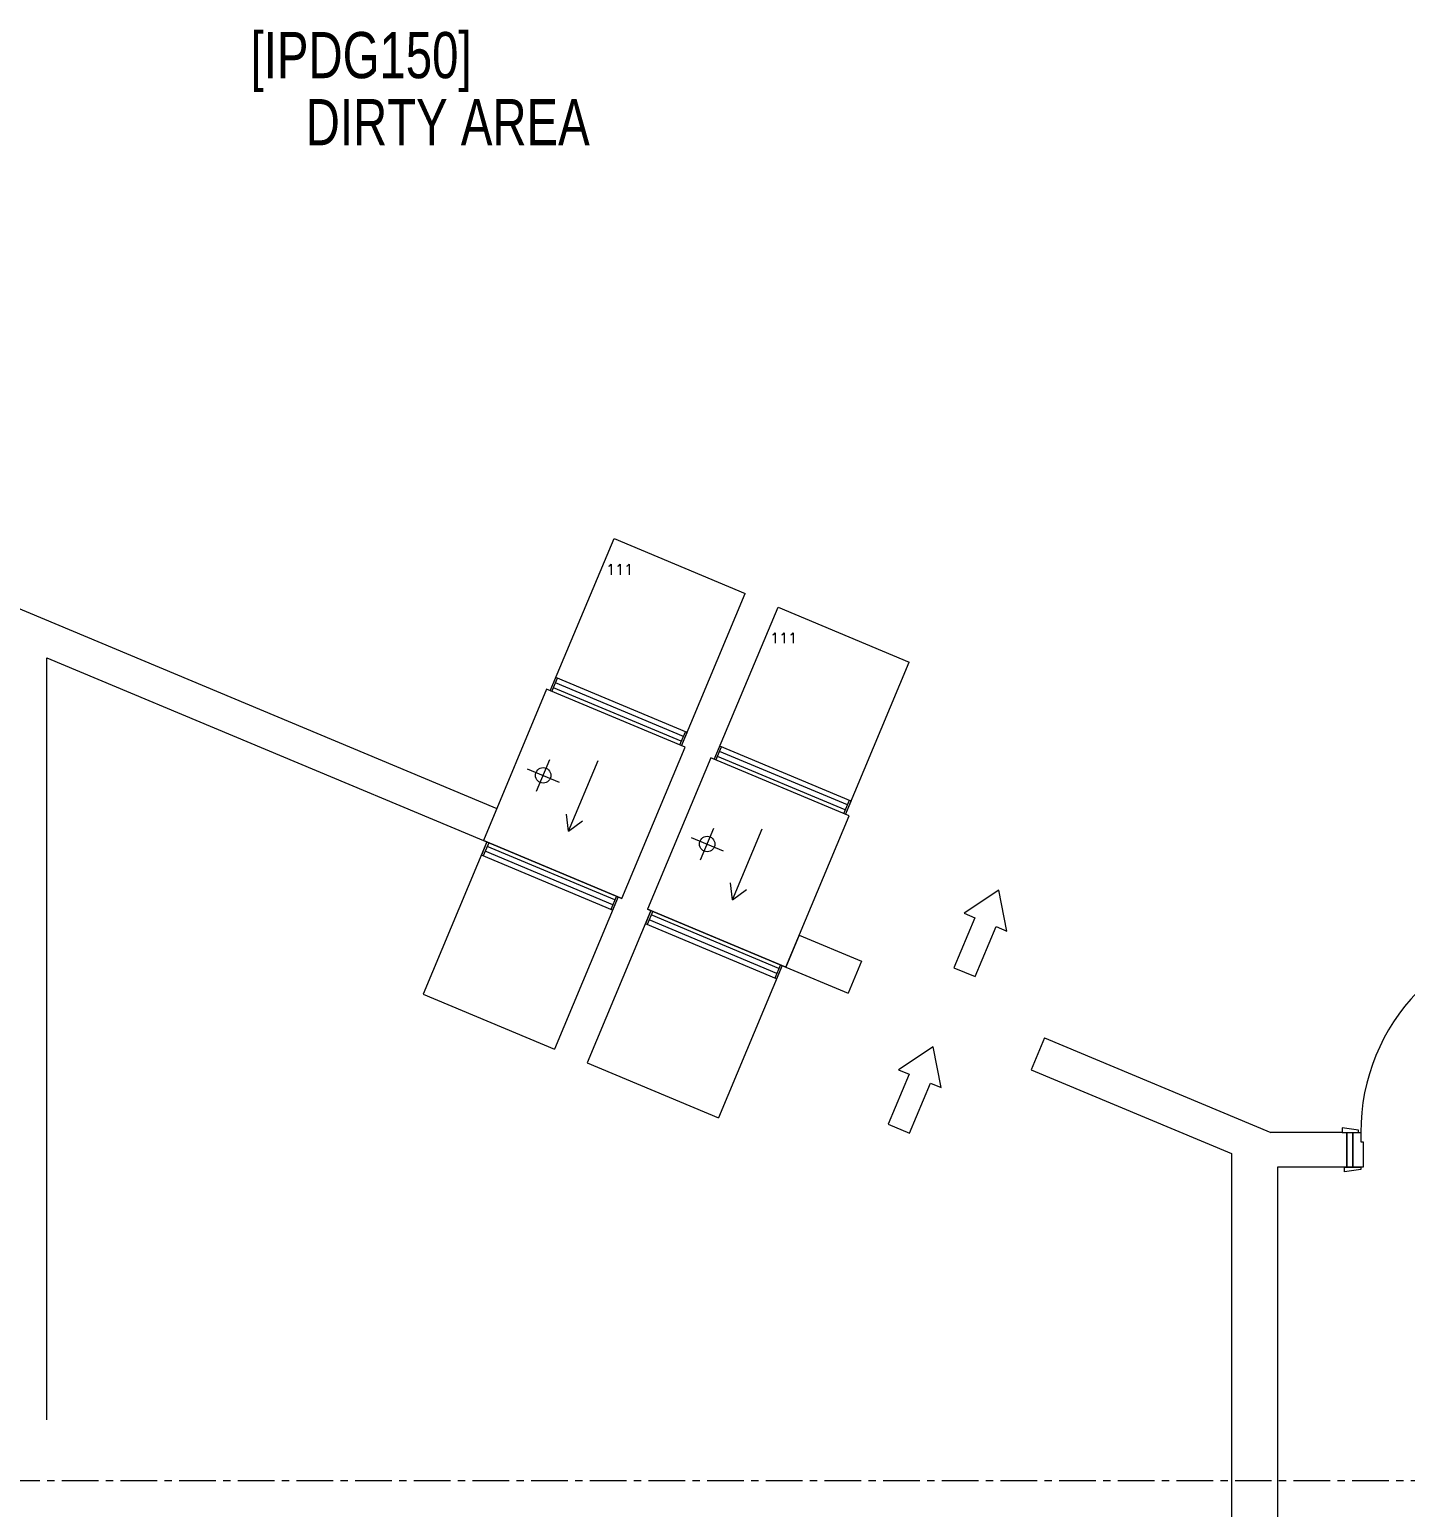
# Model space of a CAD drawing. Header units: millimetres. Extents: x 26027 to 581921, y 7230 to 233891.
# Drawn here: x 531939 to 537897, y 193180 to 199583 of the extents above; entities that cross this region are included whole.
import ezdxf

# ---------------------------------------------------------------- set-up
doc = ezdxf.new("R2010")
doc.units = ezdxf.units.MM
doc.header["$LTSCALE"] = 5
doc.linetypes.add('CENTER', pattern=[50.800000000000004, 31.75, -6.35, 6.35, -6.35])
for name, color, linetype, lineweight in [('72_EGR_BASE_TEXT', 7, 'Continuous', 5), ('Aluminum', 7, 'Continuous', 5), ('Medical Equipment and Furniture', 163, 'Continuous', 0), ('Walls', 32, 'Continuous', 5)]:
    doc.layers.add(name, color=color, linetype=linetype, lineweight=lineweight)
doc.layers.add('axes', color=9, linetype='Continuous')
doc.layers.add('Wooden Joinery', color=7, linetype='Continuous', lineweight=5, true_color=0xffdcd1)
doc.styles.add('list_ghTextstyle', font='romans.shx', dxfattribs={"height": 0.25})
doc.styles.add('X3G_ENTITY_2587EA', font='swisscl.ttf', dxfattribs={"height": 200})

# ---------------------------------------------------------------- blocks, each defined once
blk = doc.blocks.new('Washer Disinfector')
at = {"layer": 'Medical Equipment and Furniture', "ltscale": 10}
for p, q in [((-729977.9549991677, -325754.9094562795, -5.890282416060602e-07), (-729701.8516953257, -325095.3702492513, -5.890282416060602e-07)), ((-729701.8516953257, -325095.3702492513, -5.890282416060602e-07), (-729133.6333015782, -325333.243864869, -5.890282416060602e-07)), ((-729409.7366054202, -325992.7830718973, -5.890282416060602e-07), (-729133.6333015782, -325333.243864869, -5.890282416060602e-07)), ((-730252.1275106752, -326409.8365010209, -5.890282416060602e-07), (-730528.2308145172, -327069.3757080492, -5.890282416060602e-07)), ((-729683.9091169278, -326647.7101166387, -5.890282416060602e-07), (-729960.0124207698, -327307.249323667, -5.890282416060602e-07)), ((-730528.2308145172, -327069.3757080492, -5.890282416060602e-07), (-729960.0124207698, -327307.249323667, -5.890282416060602e-07))]:
    blk.add_line(p, q, dxfattribs=at)
at = {"layer": 'Medical Equipment and Furniture'}
for p, q in [((-729977.9549991677, -325754.9094562795, -5.890282416060602e-07), (-729953.8200949858, -325697.2574276932, -5.89033096520008e-07)), ((-729970.5755395087, -325757.9987240148, -5.890282644690163e-07), (-729946.4406353267, -325700.3466954284, -5.890282644690163e-07)), ((-729410.4741394485, -325973.827965895, -5.890267402719473e-07), (-729963.9336138777, -325742.1328857478, -5.890267402719473e-07)), ((-729401.4766471694, -325952.335289638, -5.890267402719473e-07), (-729954.9361215987, -325720.6402094908, -5.890267402719473e-07)), ((-729385.6017012383, -325935.1310433109, -5.890282416060602e-07), (-729953.8200949858, -325697.2574276932, -5.890267402719473e-07)), ((-729993.6363509432, -325748.3447623421, -5.890267402719473e-07), (-730267.8088624508, -326403.2718070834, -5.890267402719473e-07)), ((-729394.0552536448, -325999.3477658348, -5.890267402719473e-07), (-729993.6363509432, -325748.3447623421, -5.890267402719473e-07)), ((-729417.1160650793, -325989.693804162, -5.890282644690163e-07), (-729392.9811608973, -325932.0417755756, -5.890282644690163e-07)), ((-729409.7366054202, -325992.7830718973, -5.890282416060602e-07), (-729385.6017012383, -325935.1310433109, -5.890282416060602e-07)), ((-729668.2277651522, -326654.2748105762, -5.890267402719473e-07), (-729394.0552536448, -325999.3477658348, -5.890267402719473e-07)), ((-730037.6843063065, -326190.2692845133, -5.890267402719473e-07), (-729980.0268972048, -326052.54068312, -5.890267402719473e-07)), ((-729898.7734450505, -326363.365270638, -5.890282416060602e-07), (-729770.2238077694, -326056.2935164924, -5.890282416060602e-07)), ((-730077.7199024523, -326092.5762792658, -5.890267402719473e-07), (-729939.991301059, -326150.2336883675, -5.890267402719473e-07)), ((-729898.7734450506, -326363.365270638, -5.890282416060602e-07), (-729908.2829340349, -326288.9705825262, -5.890282416060602e-07)), ((-729898.7734450506, -326363.365270638, -5.890282416060602e-07), (-729839.1004997313, -326317.9324675446, -5.890282416060602e-07)), ((-730252.1275106752, -326409.8365010209, -5.890282416060602e-07), (-730276.2624148573, -326467.4885296073, -5.89033096520008e-07)), ((-730244.7480510161, -326412.9257687562, -5.890282644690163e-07), (-730268.8829551982, -326470.5777973426, -5.890282644690163e-07)), ((-730267.8088624508, -326403.2718070834, -5.890267402719473e-07), (-729668.2277651522, -326654.2748105762, -5.890267402719473e-07)), ((-729668.2277651522, -326654.2748105762, -5.890267402719473e-07), (-730267.8088624508, -326403.2718070834, -5.890267402719473e-07)), ((-729706.9279944968, -326681.9793634274, -5.890267402719473e-07), (-730260.3874689261, -326450.2842832802, -5.890267402719473e-07)), ((-729697.9305022177, -326660.4866871703, -5.890267402719473e-07), (-730251.389976647, -326428.7916070232, -5.890267402719473e-07)), ((-729708.0440211098, -326705.3621452251, -5.890282416060602e-07), (-730276.2624148573, -326467.4885296073, -5.890267402719473e-07)), ((-729691.2885765869, -326644.6208489034, -5.890282644690163e-07), (-729715.4234807688, -326702.2728774897, -5.890282644690163e-07)), ((-729683.9091169278, -326647.7101166387, -5.890282416060602e-07), (-729708.0440211098, -326705.3621452251, -5.890282416060602e-07))]:
    blk.add_line(p, q, dxfattribs=at)
blk.add_circle((-730008.8556017557, -326121.4049838167, -5.890267402719473e-07), 33.5, dxfattribs=at)

msp = doc.modelspace()

# ---------------------------------------------------------------- linework, layer by layer
at = {"layer": 'Aluminum'}
for points, elevation in [([(536033.4102645409, 195479.7775601575), (536124.1575187459, 195696.5492222342), (536170.2791416147, 195677.2412988886), (536135.9596659136, 195854.2220141871), (535985.7926501385, 195754.4729922712), (536031.9142730075, 195735.1650689256), (535941.1670188028, 195518.3934068487)], -5.890273202524554e-07), ([(536033.4102645409, 195479.7775601575), (536124.1575187459, 195696.5492222342), (536170.2791416147, 195677.2412988886), (536135.9596659136, 195854.2220141871), (535985.7926501385, 195754.4729922712), (536031.9142730075, 195735.1650689256), (535941.1670188028, 195518.3934068487)], -5.890051708590249e-07), ([(535749.5837901514, 194801.7897010953), (535840.3310443561, 195018.5613631723), (535886.4526672252, 194999.2534398264), (535852.1331915241, 195176.234155125), (535701.9661757487, 195076.485133209), (535748.0877986178, 195057.1772098634), (535657.3405444131, 194840.4055477867)], -5.890273202524554e-07), ([(535749.5837901514, 194801.7897010953), (535840.3310443561, 195018.561363172), (535886.4526672252, 194999.2534398264), (535852.1331915241, 195176.234155125), (535701.9661757487, 195076.485133209), (535748.0877986178, 195057.1772098634), (535657.3405444131, 194840.4055477867)], -5.890051708590249e-07)]:
    msp.add_lwpolyline(points, close=True, dxfattribs=dict(at, elevation=elevation))
at = {"layer": 'axes', "linetype": 'CENTER', "lineweight": 0}
msp.add_line((544175.8116164189, 193295.265920257, 2.361869228524742), (460984.268460267, 193295.265920257, 2.361869228524742), dxfattribs=at)
at = {"layer": 'Walls'}
for p, q in [((529946.6009365313, 197888.956300928, -5.890052596768669e-07), (533961.8326349037, 196208.0573857487, -5.890052596768669e-07)), ((532013.7707367213, 193560.2664866799, -5.890050829293614e-07), (532013.7707367211, 196860.9622048312, -5.890052596768669e-07)), ((532013.7707367211, 196860.9622048312, -5.890052596768669e-07), (533903.9088651184, 196069.6925177418, -5.890052596768669e-07)), ((533961.8326349037, 196208.0573857487, -5.890052596768669e-07), (533903.9088651184, 196069.6925177418, -5.890052596768669e-07)), ((535271.6867243864, 195659.7123627337, -5.890052596768669e-07), (535213.7629546011, 195521.347494727, -5.890052596768669e-07)), ((535271.6867243862, 195659.7123627332, -5.890051726353818e-07), (535541.3948065289, 195546.8043024405, -5.890051735235602e-07)), ((535541.3948065289, 195546.8043024405, -5.890051708590249e-07), (535483.4710367438, 195408.4394344336, -5.890051708590249e-07)), ((535213.7629546009, 195521.3474947263, -5.890051708590249e-07), (535483.4710367436, 195408.4394344336, -5.890051708590249e-07)), ((536334.6867198779, 195214.7080208962, -5.890051708590249e-07), (536276.7629500926, 195076.3431528893, -5.890051708590249e-07)), ((536334.6867198781, 195214.7080208962, -5.890051770762739e-07), (537314.391457669, 194804.5736240153, -5.89005181517166e-07)), ((536276.7629500926, 195076.3431528895, -5.890051708590249e-07), (537143.7486751578, 194713.3963856259, -5.890051708590249e-07)), ((537623.7486751578, 194804.5736240153, -5.89004987006092e-07), (537314.391457669, 194804.5736240153, -5.890049923351626e-07)), ((537643.7486751582, 194804.573463903, -5.89004993223341e-07), (537643.7486751582, 194654.5734639093, -5.89004993223341e-07)), ((537143.7486751578, 194713.3963856259, -5.890051708590249e-07), (537143.7486751578, 189400.268855002, -5.890048990764285e-07)), ((537343.7486751578, 194654.573463903, -5.89004993223341e-07), (537343.7486751578, 187600.2688550081, -5.890049949996978e-07)), ((537643.7486751587, 194654.573463903, -5.89004993223341e-07), (537343.7486751578, 194654.573463903, -5.89004993223341e-07))]:
    msp.add_line(p, q, dxfattribs=at)
at = {"layer": 'Wooden Joinery', "elevation": -5.890273202524554e-07}
for points in [[(537693.7486751578, 194804.5734639033), (537693.7486751578, 194814.5734639033), (537623.7486751578, 194824.5734639028), (537623.7486751578, 194804.5734639028)], [(537703.7486751582, 194654.0470660846), (537703.7486751582, 194644.0470660846), (537633.7486751582, 194634.0470660841), (537633.7486751582, 194654.0470660841)]]:
    msp.add_lwpolyline(points, close=True, dxfattribs=at)
for points in [[(537668.7486751582, 194804.573463903), (537668.7486751587, 194654.0470660843), (537643.7486751587, 194654.0470660843), (537643.7486751582, 194804.573463903), (537668.7486751582, 194804.573463903)], [(537668.7486751582, 194804.573463903), (537703.7486751578, 194804.5734639033), (537703.7486751582, 194764.573463903), (537713.7486751582, 194764.5734639033), (537713.7486751582, 194654.0470660846), (537668.7486751587, 194654.0470660843), (537668.7486751582, 194804.573463903)]]:
    msp.add_lwpolyline(points, dxfattribs=at)
at = {"layer": 'Wooden Joinery'}
msp.add_arc((538583.7486751582, 194804.5734639033, -5.89004993223341e-07), 880.0000000004659, 92.60525126263768, 180, dxfattribs=at)

# ---------------------------------------------------------------- block references
at = {"layer": 'Medical Equipment and Furniture'}
for p in [(1264171.7177275, 522472.964324742, -2.944693626716344e-07), (1264881.990719754, 522175.6223053032, -2.944693626716344e-07)]:
    msp.add_blockref('Washer Disinfector', p, dxfattribs=at)

# ---------------------------------------------------------------- texts
at = {"layer": '72_EGR_BASE_TEXT', "char_height": 200, "attachment_point": 2, "style": 'X3G_ENTITY_2587EA'}
for s, insert in [('[IPDG150]', (533374.4772357228, 199571.8946357719)), ('DIRTY AREA', (533749.55000378, 199281.434127053))]:
    msp.add_mtext(s, dxfattribs=dict(at, insert=insert))
at = {"layer": 'Medical Equipment and Furniture', "style": 'list_ghTextstyle'}
for p in [(534436.3338794932, 197221.0262667877, -2.944692747419708e-07), (535146.6068717064, 196923.6842472532, -2.944692747419708e-07)]:
    msp.add_text('111', height=45, dxfattribs=at).set_placement(p)

doc.saveas('drawing.dxf')
